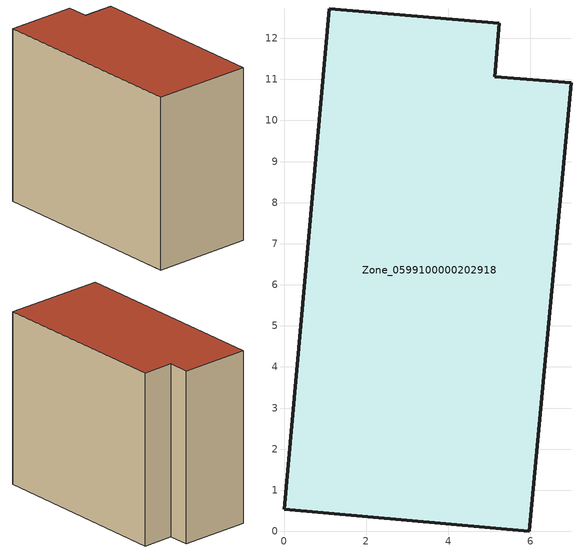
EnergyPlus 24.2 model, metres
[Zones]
Zone_0599100000202918
 floor ground (C_G): 0,0.54 1.1,12.72 5.24,12.37 5.12,11.07 6.99,10.92 5.97,0 z0
 wall outside (C_F): 1.1,12.72 0,0.54 5.97,0 6.99,10.92 5.12,11.07 5.24,12.37 1.1,12.72 z0:10.32
 roof outside (C_R): 0,0.54 5.97,0 6.99,10.92 5.12,11.07 5.24,12.37 1.1,12.72 z10.32
[BUILDING]
Pand.0599100000202918: North Axis=0; Terrain=City; Loads Convergence Tolerance Value=0.04; Temperature Convergence Tolerance Value=0.4; Solar Distribution=FullExterior; Maximum Number of Warmup Days=25; Minimum Number of Warmup Days=1
[Site:Location]
Rotterdam.The.Hague.AP_ZH_NLD Design_Conditions: Latitude=51.96; Longitude=4.45; Time Zone=1; Elevation=-4.5
[SITE:GROUNDTEMPERATURE:BUILDINGSURFACE]
18, 18, 18, 18, 18, 18, 18, 18, 18, 18, 18, 18
[MATERIAL] Thermal Absorptance=0.9; Solar Absorptance=0.7; Visible Absorptance=0.7
Name | Roughness | Thickness | Conductivity | Density | Specific Heat
G.TI.1946 | MediumSmooth | 0.15 | 1 | 540 | 1210
F.TI.1946 | Rough | 0.3 | 0.857143 | 1920 | 840
R.TI.1946 | MediumRough | 0.2 | 0.1 | 1500 | 1000
[CONSTRUCTION]
C_G: G.TI.1946
C_F: F.TI.1946
C_R: R.TI.1946
[ZONE]
Zone_0599100000202918: Type=1; Multiplier=1; Ceiling Height=Autocalculate; Volume=Autocalculate; Floor Area=autocalculate; Part of Total Floor Area=Yes
[ZONEINFILTRATION:DESIGNFLOWRATE]
Infil_Zone_0599100000202918: Zone or ZoneList or Space or SpaceList=Zone_0599100000202918; Schedule=AlwaysOn; Design Flow Rate Calculation Method=Flow/Area; Flow Rate per Floor Area=0.003; Constant Term Coefficient=1; Temperature Term Coefficient=0; Velocity Term Coefficient=0; Velocity Squared Term Coefficient=0
[HVACTEMPLATE:ZONE:IDEALLOADSAIRSYSTEM]
Zone_0599100000202918: Maximum Heating Supply Air Temperature=50; Minimum Cooling Supply Air Temperature=13; Maximum Heating Supply Air Humidity Ratio=0.0156; Minimum Cooling Supply Air Humidity Ratio=0.0077; Heating Limit=NoLimit; Cooling Limit=NoLimit; Dehumidification Control Type=ConstantSensibleHeatRatio; Cooling Sensible Heat Ratio=0.7; Dehumidification Setpoint=60; Humidification Control Type=None; Humidification Setpoint=30; Outdoor Air Method=None; Outdoor Air Flow Rate per Person=0.00944; Outdoor Air Flow Rate per Zone Floor Area=0; Outdoor Air Flow Rate per Zone=0; Demand Controlled Ventilation Type=None; Outdoor Air Economizer Type=NoEconomizer; Heat Recovery Type=None; Sensible Heat Recovery Effectiveness=0.7; Latent Heat Recovery Effectiveness=0.65
[ZONECONTROL:THERMOSTAT]
ThermostatControl_Zone_0599100000202918: Zone or ZoneList=Zone_0599100000202918; Control Type Schedule=DualSetpointControlType; Control 1=Thermostat_Zone_0599100000202918; Temperature Difference Between Cutout And Setpoint=0
[THERMOSTATSETPOINT:DUALSETPOINT]
Thermostat_Zone_0599100000202918: Heating Setpoint Temperature Schedule=HeatingSetpoint_Zone_0599100000202918; Cooling Setpoint Temperature Schedule=CoolingSetpoint_Zone_0599100000202918
[SCHEDULE:COMPACT]
HeatingSetpoint_Zone_0599100000202918: Through: 12/31, For: AllDays, Until: 24:00, 21
CoolingSetpoint_Zone_0599100000202918: Through: 12/31, For: AllDays, Until: 24:00, 24
DualSetpointControlType: Through: 12/31, For: AllDays, Until: 24:00, 4
AlwaysOn: Through: 12/31, For: AllDays, Until: 24:00, 1
